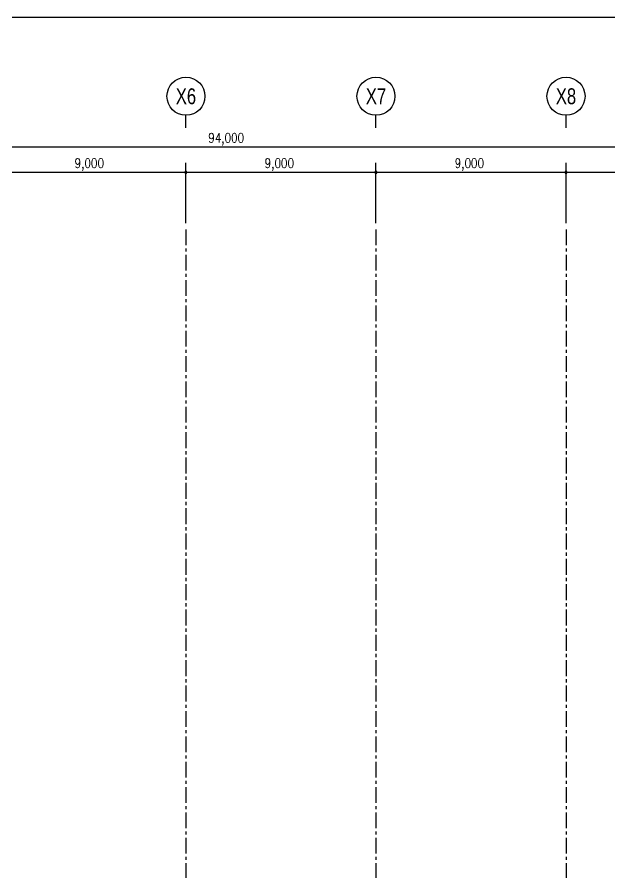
# Model space of a CAD drawing. Extents: x 1198601 to 1325177, y -301855 to -214174.
# Drawn here: x 1251373 to 1279449, y -254682 to -214174 of the extents above; entities that cross this region are included whole.
import ezdxf
from ezdxf.enums import TextEntityAlignment as Align

# ---------------------------------------------------------------- set-up
doc = ezdxf.new("R2010")
doc.units = 0
doc.header["$LTSCALE"] = 600
doc.header["$MEASUREMENT"] = 0
doc.linetypes.add('CEN', pattern=[62, 60, -1, 0, -1])
doc.linetypes.add('CENTER', pattern=[2, 1.25, -0.25, 0.25, -0.25])
doc.layers.get('0').update_dxf_attribs({"linetype": 'CONTINUOUS'})
for name, color, linetype in [('CEN', 1, 'CENTER'), ('DIM', 9, 'CONTINUOUS'), ('WALLLL', 7, 'CONTINUOUS')]:
    doc.layers.add(name, color=color, linetype=linetype)
doc.styles.add('AT3', font='romans.shx', dxfattribs={"width": 0.8, "bigfont": 'whgtxt.shx'})
doc.styles.add('BUBBLE', font='Dotum.ttf', dxfattribs={"width": 0.8})

msp = doc.modelspace()

# ---------------------------------------------------------------- linework, layer by layer
at = {"color": 0, "linetype": 'ByBlock'}
for centre, start, end in [((1259370, -221520), 0, 180), ((1259370, -221520), 0, 180), ((1259370, -221520), 180, 0), ((1259370, -221520), 180, 0), ((1268370, -221520), 0, 180), ((1268370, -221520), 0, 180), ((1268370, -221520), 180, 0), ((1268370, -221520), 180, 0), ((1277370, -221520), 0, 180), ((1277370, -221520), 0, 180), ((1277370, -221520), 180, 0), ((1277370, -221520), 180, 0)]:
    msp.add_arc(centre, 46.9, start, end, dxfattribs=at)
at = {"layer": 'CEN'}
for p, q in [((1259370, -224220), (1259370, -297451)), ((1268370, -224220), (1268370, -297451)), ((1277370, -224220), (1277370, -297451)), ((1277370, -224220), (1277370, -297451))]:
    msp.add_line(p, q, dxfattribs=at)
at = {"layer": 'DIM'}
for p, q in [((1259370, -219420), (1259370, -218820)), ((1268370, -219420), (1268370, -218820)), ((1277370, -219420), (1277370, -218820)), ((1213920, -220320), (1308820, -220320)), ((1259370, -223920), (1259370, -221070)), ((1259370, -223920), (1259370, -221070)), ((1268370, -223920), (1268370, -221070)), ((1268370, -223920), (1268370, -221070)), ((1277370, -223920), (1277370, -221070)), ((1277370, -223920), (1277370, -221070)), ((1249920, -221520), (1259820, -221520)), ((1258920, -221520), (1268820, -221520)), ((1267920, -221520), (1277820, -221520)), ((1276920, -221520), (1286820, -221520))]:
    msp.add_line(p, q, dxfattribs=at)
for centre in [(1259370, -217920), (1268370, -217920), (1277370, -217920)]:
    msp.add_circle(centre, 900, dxfattribs=at)
at = {"layer": 'WALLLL'}
msp.add_line((1198601, -214174), (1325177, -214174), dxfattribs=at)

# ---------------------------------------------------------------- texts
at = {"layer": 'DIM', "style": 'BUBBLE', "width": 0.8}
for s, p in [('X6', (1259370, -217920)), ('X7', (1268370, -217920)), ('X8', (1277370, -217920))]:
    msp.add_text(s, height=750, dxfattribs=at).set_placement(p, align=Align.MIDDLE_CENTER)
at = {"layer": 'DIM', "linetype": 'CEN', "style": 'AT3', "width": 0.8}
for s, p in [('94,000', (1260428, -220114)), ('9,000', (1254099, -221314)), ('9,000', (1263099, -221314)), ('9,000', (1272099, -221314))]:
    msp.add_text(s, height=450, dxfattribs=at).set_placement(p)

doc.saveas('drawing.dxf')
